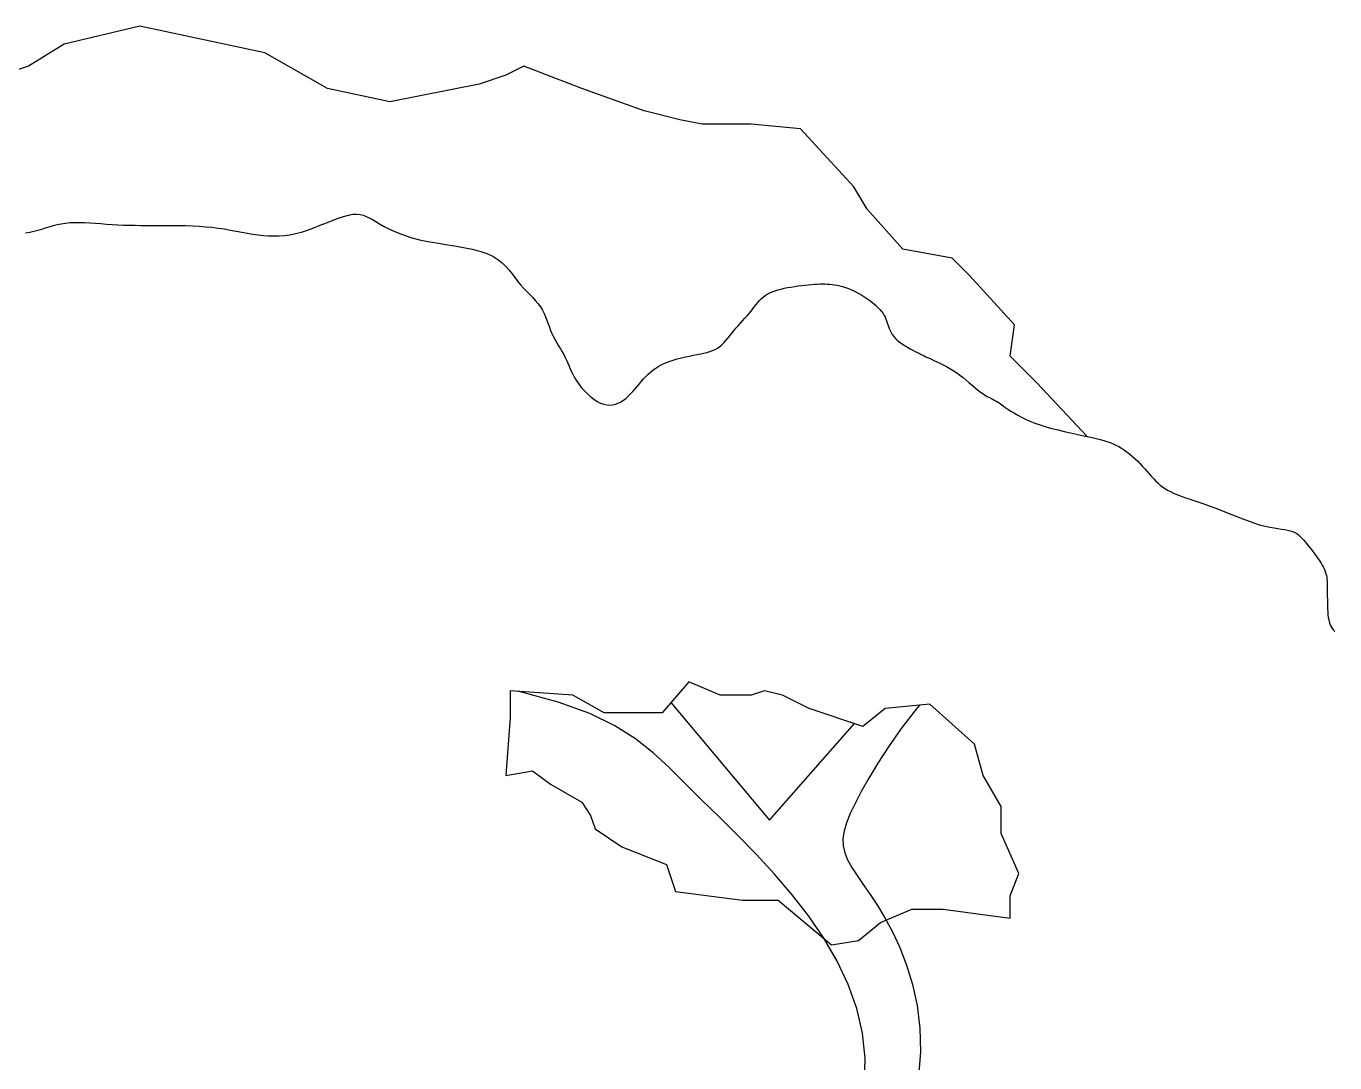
# Model space of a CAD drawing. Header units: millimetres. Extents: x 87938 to 265635, y 330093 to 434310.
# Drawn here: x 186159 to 190976, y 370303 to 374117 of the extents above; entities that cross this region are included whole.
import ezdxf

# ---------------------------------------------------------------- set-up
doc = ezdxf.new("R2010")
doc.units = ezdxf.units.MM

# ---------------------------------------------------------------- blocks, each defined once
blk = doc.blocks.new('A$C315A1E4F')
for p, q in [((4724.9, 8105.3), (4471.1, 8045.6)), ((5143, 8015.8), (4724.9, 8105.3)), ((4471.1, 8045.6), (4351.7, 7971)), ((5352.1, 7896.4), (5143, 8015.8)), ((4351.7, 7971), (4217.3, 7926.3)), ((6009.1, 7971), (5949.4, 7941.2)), ((6203.2, 7896.4), (6009.1, 7971)), ((5949.4, 7941.2), (5859.8, 7911.4)), ((5561.1, 7851.7), (5352.1, 7896.4)), ((5859.8, 7911.4), (5561.1, 7851.7)), ((6412.3, 7821.8), (6203.2, 7896.4)), ((6531.7, 7792), (6412.3, 7821.8)), ((6606.4, 7777.1), (6531.7, 7792)), ((6770.6, 7777.1), (6606.4, 7777.1)), ((6934.9, 7762.2), (6770.6, 7777.1)), ((7114.1, 7568.2), (6934.9, 7762.2)), ((7158.9, 7493.6), (7114.1, 7568.2)), ((7278.3, 7359.3), (7158.9, 7493.6)), ((4461.2, 7444.3), (4475.4, 7446.6)), ((4475.4, 7446.6), (4490.3, 7448.2)), ((4490.3, 7448.2), (4506.1, 7449)), ((4506.1, 7449), (4522.7, 7449)), ((4522.7, 7449), (4539.9, 7448.4)), ((4539.9, 7448.4), (4557.7, 7447.4)), ((4557.7, 7447.4), (4575.9, 7446.1)), ((4575.9, 7446.1), (4594.4, 7444.7)), ((4594.4, 7444.7), (4613.2, 7443.2)), ((5328, 7439.1), (5348.9, 7447.4)), ((5348.9, 7447.4), (5369.2, 7455.5)), ((5369.2, 7455.5), (5388.6, 7462.8)), ((5388.6, 7462.8), (5406.6, 7468.9)), ((5406.6, 7468.9), (5423, 7473.4)), ((5423, 7473.4), (5437.4, 7475.9)), ((5437.4, 7475.9), (5450.1, 7476.6)), ((5450.1, 7476.6), (5461.6, 7475.6)), ((5461.6, 7475.6), (5472.2, 7473)), ((5472.2, 7473), (5482.4, 7469.1)), ((5482.4, 7469.1), (5492.5, 7464.1)), ((5492.5, 7464.1), (5503, 7458.1)), ((5503, 7458.1), (5514.3, 7451.4)), ((5514.3, 7451.4), (5526.8, 7444)), ((4342, 7413.9), (4356.4, 7416.6)), ((4356.4, 7416.6), (4370, 7419.6)), ((4370, 7419.6), (4383.2, 7423)), ((4383.2, 7423), (4396.1, 7426.7)), ((4396.1, 7426.7), (4408.8, 7430.5)), ((4408.8, 7430.5), (4421.5, 7434.3)), ((4421.5, 7434.3), (4434.4, 7438)), ((4434.4, 7438), (4447.6, 7441.3)), ((4447.6, 7441.3), (4461.2, 7444.3)), ((4613.2, 7443.2), (4632.1, 7441.9)), ((4632.1, 7441.9), (4651, 7440.9)), ((4651, 7440.9), (4670, 7440.1)), ((4670, 7440.1), (4689.2, 7439.5)), ((4689.2, 7439.5), (4708.5, 7439.2)), ((4708.5, 7439.2), (4728.2, 7438.9)), ((4728.2, 7438.9), (4748.2, 7438.8)), ((4748.2, 7438.8), (4768.7, 7438.8)), ((4768.7, 7438.8), (4789.6, 7438.8)), ((4789.6, 7438.8), (4811.2, 7438.8)), ((4811.2, 7438.8), (4833.2, 7438.7)), ((4833.2, 7438.7), (4855.4, 7438.4)), ((4855.4, 7438.4), (4877.9, 7438)), ((4877.9, 7438), (4900.3, 7437.2)), ((4900.3, 7437.2), (4922.6, 7436.1)), ((4922.6, 7436.1), (4944.6, 7434.5)), ((4944.6, 7434.5), (4966.1, 7432.5)), ((4966.1, 7432.5), (4987.1, 7429.8)), ((4987.1, 7429.8), (5007.5, 7426.8)), ((5007.5, 7426.8), (5027.4, 7423.4)), ((5027.4, 7423.4), (5046.8, 7419.9)), ((5046.8, 7419.9), (5065.8, 7416.4)), ((5065.8, 7416.4), (5084.4, 7413)), ((5084.4, 7413), (5102.6, 7409.9)), ((5102.6, 7409.9), (5120.5, 7407.3)), ((5120.5, 7407.3), (5138.1, 7405.2)), ((5138.1, 7405.2), (5155.5, 7403.9)), ((5155.5, 7403.9), (5173, 7403.4)), ((5173, 7403.4), (5190.6, 7403.7)), ((5190.6, 7403.7), (5208.5, 7405.2)), ((5208.5, 7405.2), (5226.8, 7407.7)), ((5226.8, 7407.7), (5245.7, 7411.5)), ((5245.7, 7411.5), (5265.4, 7416.7)), ((5265.4, 7416.7), (5285.9, 7423.3)), ((5285.9, 7423.3), (5306.9, 7430.9)), ((5306.9, 7430.9), (5328, 7439.1)), ((5526.8, 7444), (5540.5, 7436.2)), ((5540.5, 7436.2), (5555.8, 7428.3)), ((5555.8, 7428.3), (5572.8, 7420.2)), ((5572.8, 7420.2), (5591.6, 7412.3)), ((5591.6, 7412.3), (5612.3, 7404.7)), ((5612.3, 7404.7), (5635.3, 7397.5)), ((5635.3, 7397.5), (5660.5, 7391)), ((5660.5, 7391), (5688.1, 7385.3)), ((5688.1, 7385.3), (5717.4, 7380.1)), ((5717.4, 7380.1), (5747.6, 7375.2)), ((5747.6, 7375.2), (5778, 7370.3)), ((5778, 7370.3), (5807.9, 7365.1)), ((5807.9, 7365.1), (5836.3, 7359.3)), ((5836.3, 7359.3), (5862.7, 7352.6)), ((7442.6, 7329.5), (7278.3, 7359.3)), ((5862.7, 7352.6), (5886.2, 7344.7)), ((5886.2, 7344.7), (5906.2, 7335.5)), ((5906.2, 7335.5), (5923.1, 7325.1)), ((5923.1, 7325.1), (5937.5, 7313.7)), ((5937.5, 7313.7), (5949.7, 7301.7)), ((7502.3, 7269.8), (7442.6, 7329.5)), ((5949.7, 7301.7), (5960.5, 7289.3)), ((5960.5, 7289.3), (5970.2, 7276.6)), ((5970.2, 7276.6), (5979.5, 7264.1)), ((7651.6, 7105.7), (7502.3, 7269.8)), ((5979.5, 7264.1), (5988.9, 7251.9)), ((5988.9, 7251.9), (5998.7, 7240.2)), ((5998.7, 7240.2), (6008.9, 7229)), ((6008.9, 7229), (6019.3, 7218.2)), ((6860, 7223.3), (6870.2, 7226)), ((6870.2, 7226), (6880.9, 7228.4)), ((6880.9, 7228.4), (6891.9, 7230.6)), ((6891.9, 7230.6), (6903.3, 7232.6)), ((6903.3, 7232.6), (6914.9, 7234.5)), ((6914.9, 7234.5), (6926.6, 7236.1)), ((6926.6, 7236.1), (6938.3, 7237.6)), ((6938.3, 7237.6), (6949.8, 7238.9)), ((6949.8, 7238.9), (6961, 7240.1)), ((6961, 7240.1), (6971.7, 7241)), ((6971.7, 7241), (6981.9, 7241.8)), ((6981.9, 7241.8), (6991.4, 7242.4)), ((6991.4, 7242.4), (7000.3, 7242.9)), ((7000.3, 7242.9), (7008.8, 7243.1)), ((7008.8, 7243.1), (7017, 7243)), ((7017, 7243), (7025, 7242.7)), ((7025, 7242.7), (7033, 7242.1)), ((7033, 7242.1), (7041.1, 7241.2)), ((7041.1, 7241.2), (7049.4, 7240)), ((7049.4, 7240), (7058, 7238.4)), ((7058, 7238.4), (7066.9, 7236.4)), ((7066.9, 7236.4), (7076.2, 7234)), ((7076.2, 7234), (7085.7, 7231.1)), ((7085.7, 7231.1), (7095.5, 7227.6)), ((7095.5, 7227.6), (7105.5, 7223.6)), ((6019.3, 7218.2), (6029.5, 7207.7)), ((6029.5, 7207.7), (6039.5, 7197.3)), ((6039.5, 7197.3), (6048.9, 7186.9)), ((6048.9, 7186.9), (6057.7, 7176.5)), ((6792.8, 7181), (6798.3, 7187.5)), ((6798.3, 7187.5), (6804.1, 7193.6)), ((6804.1, 7193.6), (6810.2, 7199.2)), ((6810.2, 7199.2), (6816.9, 7204.4)), ((6816.9, 7204.4), (6824.3, 7209)), ((6824.3, 7209), (6832.4, 7213.2)), ((6832.4, 7213.2), (6841, 7217)), ((6841, 7217), (6850.2, 7220.3)), ((6850.2, 7220.3), (6860, 7223.3)), ((7105.5, 7223.6), (7115.8, 7219)), ((7115.8, 7219), (7126.2, 7213.7)), ((7126.2, 7213.7), (7136.8, 7207.8)), ((7136.8, 7207.8), (7147.4, 7201.3)), ((7147.4, 7201.3), (7157.8, 7194.3)), ((7157.8, 7194.3), (7167.9, 7187.1)), ((7167.9, 7187.1), (7177.5, 7179.6)), ((6057.7, 7176.5), (6065.4, 7165.9)), ((6065.4, 7165.9), (6072, 7155)), ((6072, 7155), (6077.6, 7143.9)), ((6077.6, 7143.9), (6082.5, 7132.6)), ((6756.5, 7136.2), (6763.5, 7144.1)), ((6763.5, 7144.1), (6770.1, 7151.9)), ((6770.1, 7151.9), (6776.2, 7159.6)), ((6776.2, 7159.6), (6781.9, 7167)), ((6781.9, 7167), (6787.4, 7174.1)), ((6787.4, 7174.1), (6792.8, 7181)), ((7177.5, 7179.6), (7186.3, 7172.1)), ((7186.3, 7172.1), (7194.3, 7164.7)), ((7194.3, 7164.7), (7201.2, 7157.6)), ((7201.2, 7157.6), (7206.9, 7150.7)), ((7206.9, 7150.7), (7211.6, 7144.1)), ((7211.6, 7144.1), (7215.4, 7137.8)), ((6082.5, 7132.6), (6086.9, 7121.3)), ((6086.9, 7121.3), (6091, 7110)), ((6091, 7110), (6095, 7098.7)), ((6095, 7098.7), (6099.1, 7087.6)), ((6712, 7086.4), (6719.2, 7094.8)), ((6719.2, 7094.8), (6726.6, 7103.2)), ((6726.6, 7103.2), (6734.2, 7111.6)), ((6734.2, 7111.6), (6741.7, 7119.9)), ((6741.7, 7119.9), (6749.2, 7128.1)), ((6749.2, 7128.1), (6756.5, 7136.2)), ((7215.4, 7137.8), (7218.5, 7131.6)), ((7218.5, 7131.6), (7221.1, 7125.5)), ((7221.1, 7125.5), (7223.3, 7119.4)), ((7223.3, 7119.4), (7225.4, 7113.2)), ((7225.4, 7113.2), (7227.4, 7107)), ((7227.4, 7107), (7229.6, 7100.6)), ((7229.6, 7100.6), (7232.1, 7094.1)), ((7636.7, 7001.3), (7651.6, 7105.7)), ((6099.1, 7087.6), (6103.6, 7076.7)), ((6103.6, 7076.7), (6108.7, 7066.1)), ((6108.7, 7066.1), (6114.2, 7055.8)), ((6114.2, 7055.8), (6120, 7045.6)), ((6678.9, 7046.5), (6685.5, 7053.9)), ((6685.5, 7053.9), (6692, 7061.6)), ((6692, 7061.6), (6698.5, 7069.7)), ((6698.5, 7069.7), (6705.1, 7078)), ((6705.1, 7078), (6712, 7086.4)), ((7232.1, 7094.1), (7235, 7087.4)), ((7235, 7087.4), (7238.4, 7080.8)), ((7238.4, 7080.8), (7242.5, 7074.1)), ((7242.5, 7074.1), (7247.2, 7067.5)), ((7247.2, 7067.5), (7252.8, 7061)), ((7252.8, 7061), (7259.3, 7054.6)), ((7259.3, 7054.6), (7266.8, 7048.3)), ((6120, 7045.6), (6125.9, 7035.7)), ((6125.9, 7035.7), (6131.9, 7025.9)), ((6131.9, 7025.9), (6137.7, 7016.3)), ((6137.7, 7016.3), (6143.2, 7006.7)), ((6143.2, 7006.7), (6148.3, 6997.1)), ((6577, 7004.7), (6589.3, 7007.1)), ((6589.3, 7007.1), (6600.9, 7009.4)), ((6600.9, 7009.4), (6611.9, 7011.7)), ((6611.9, 7011.7), (6622.2, 7014.1)), ((6622.2, 7014.1), (6632, 7016.9)), ((6632, 7016.9), (6641.1, 7020.1)), ((6641.1, 7020.1), (6649.6, 7023.8)), ((6649.6, 7023.8), (6657.6, 7028.3)), ((6657.6, 7028.3), (6665.1, 7033.7)), ((6665.1, 7033.7), (6672.2, 7039.8)), ((6672.2, 7039.8), (6678.9, 7046.5)), ((7266.8, 7048.3), (7275.1, 7042.3)), ((7275.1, 7042.3), (7283.9, 7036.6)), ((7283.9, 7036.6), (7293, 7031.1)), ((7293, 7031.1), (7302.1, 7026.1)), ((7302.1, 7026.1), (7310.9, 7021.4)), ((7310.9, 7021.4), (7319.3, 7017.1)), ((7319.3, 7017.1), (7326.8, 7013.4)), ((7326.8, 7013.4), (7333.3, 7010.1)), ((7333.3, 7010.1), (7339.1, 7007.2)), ((7339.1, 7007.2), (7344.4, 7004.6)), ((6148.3, 6997.1), (6152.8, 6987.5)), ((6152.8, 6987.5), (6156.9, 6977.9)), ((6156.9, 6977.9), (6160.9, 6968.3)), ((6160.9, 6968.3), (6165, 6958.5)), ((6451, 6961.7), (6460.9, 6967.7)), ((6460.9, 6967.7), (6471.7, 6973.4)), ((6471.7, 6973.4), (6483.5, 6978.6)), ((6483.5, 6978.6), (6496.2, 6983.4)), ((6496.2, 6983.4), (6509.4, 6987.9)), ((6509.4, 6987.9), (6523, 6991.9)), ((6523, 6991.9), (6536.8, 6995.6)), ((6536.8, 6995.6), (6550.6, 6998.9)), ((6550.6, 6998.9), (6564, 7001.9)), ((6564, 7001.9), (6577, 7004.7)), ((7344.4, 7004.6), (7349.5, 7002.1)), ((7349.5, 7002.1), (7354.7, 6999.6)), ((7354.7, 6999.6), (7360.2, 6997)), ((7360.2, 6997), (7366.5, 6994.2)), ((7366.5, 6994.2), (7373.6, 6990.9)), ((7373.6, 6990.9), (7381.9, 6987.1)), ((7381.9, 6987.1), (7391.3, 6982.8)), ((7391.3, 6982.8), (7401.5, 6978)), ((7401.5, 6978), (7412.3, 6972.6)), ((7412.3, 6972.6), (7423.5, 6966.7)), ((7423.5, 6966.7), (7435, 6960.3)), ((7726.3, 6911.7), (7636.7, 7001.3)), ((6165, 6958.5), (6169.4, 6948.5)), ((6169.4, 6948.5), (6174.3, 6938.4)), ((6174.3, 6938.4), (6179.9, 6928.1)), ((6179.9, 6928.1), (6186.5, 6917.5)), ((6403.3, 6917.5), (6410.5, 6925.7)), ((6410.5, 6925.7), (6417.8, 6933.6)), ((6417.8, 6933.6), (6425.4, 6941.1)), ((6425.4, 6941.1), (6433.3, 6948.3)), ((6433.3, 6948.3), (6441.8, 6955.2)), ((6441.8, 6955.2), (6451, 6961.7)), ((7435, 6960.3), (7446.6, 6953.4)), ((7446.6, 6953.4), (7458, 6945.9)), ((7458, 6945.9), (7469, 6938)), ((7469, 6938), (7479.8, 6929.7)), ((7479.8, 6929.7), (7490.1, 6921.2)), ((7490.1, 6921.2), (7500.1, 6912.7)), ((6186.5, 6917.5), (6194.3, 6906.6)), ((6194.3, 6906.6), (6203, 6895.7)), ((6203, 6895.7), (6212.6, 6885.1)), ((6212.6, 6885.1), (6222.8, 6874.9)), ((6366.6, 6875), (6374.2, 6883.2)), ((6374.2, 6883.2), (6381.6, 6891.7)), ((6381.6, 6891.7), (6388.9, 6900.4)), ((6388.9, 6900.4), (6396.1, 6909)), ((6396.1, 6909), (6403.3, 6917.5)), ((7500.1, 6912.7), (7509.8, 6904.4)), ((7509.8, 6904.4), (7519.1, 6896.4)), ((7519.1, 6896.4), (7528.1, 6889)), ((7528.1, 6889), (7536.7, 6882.3)), ((7536.7, 6882.3), (7544.9, 6876.4)), ((7544.9, 6876.4), (7552.8, 6871.2)), ((7895.1, 6732.7), (7726.3, 6911.7)), ((6222.8, 6874.9), (6233.4, 6865.4)), ((6233.4, 6865.4), (6244.3, 6857)), ((6244.3, 6857), (6255.3, 6849.8)), ((6255.3, 6849.8), (6266.2, 6844.2)), ((6266.2, 6844.2), (6276.8, 6840.3)), ((6276.8, 6840.3), (6287.1, 6838.1)), ((6287.1, 6838.1), (6297.1, 6837.4)), ((6297.1, 6837.4), (6306.8, 6838.2)), ((6306.8, 6838.2), (6316.3, 6840.4)), ((6316.3, 6840.4), (6325.4, 6843.8)), ((6325.4, 6843.8), (6334.2, 6848.3)), ((6334.2, 6848.3), (6342.7, 6853.8)), ((6342.7, 6853.8), (6350.9, 6860.2)), ((6350.9, 6860.2), (6358.9, 6867.3)), ((6358.9, 6867.3), (6366.6, 6875)), ((7552.8, 6871.2), (7560.3, 6866.8)), ((7560.3, 6866.8), (7567.4, 6862.8)), ((7567.4, 6862.8), (7574, 6859.3)), ((7574, 6859.3), (7580.2, 6856.2)), ((7580.2, 6856.2), (7585.9, 6853.3)), ((7585.9, 6853.3), (7591, 6850.4)), ((7591, 6850.4), (7595.7, 6847.6)), ((7595.7, 6847.6), (7600.1, 6844.7)), ((7600.1, 6844.7), (7604.4, 6841.7)), ((7604.4, 6841.7), (7608.9, 6838.4)), ((7608.9, 6838.4), (7613.7, 6834.8)), ((7613.7, 6834.8), (7619.2, 6830.9)), ((7619.2, 6830.9), (7625.4, 6826.6)), ((7625.4, 6826.6), (7632.7, 6821.7)), ((7632.7, 6821.7), (7641.2, 6816.2)), ((7641.2, 6816.2), (7651, 6810.3)), ((7651, 6810.3), (7662.1, 6804)), ((7662.1, 6804), (7674.6, 6797.5)), ((7674.6, 6797.5), (7688.3, 6790.9)), ((7688.3, 6790.9), (7703.3, 6784.3)), ((7703.3, 6784.3), (7719.7, 6777.7)), ((7719.7, 6777.7), (7737.5, 6771.4)), ((7737.5, 6771.4), (7756.6, 6765.5)), ((7756.6, 6765.5), (7776.6, 6759.8)), ((7776.6, 6759.8), (7797.2, 6754.5)), ((7797.2, 6754.5), (7818, 6749.5)), ((7818, 6749.5), (7838.6, 6744.9)), ((7838.6, 6744.9), (7858.5, 6740.5)), ((7858.5, 6740.5), (7877.5, 6736.5)), ((7877.5, 6736.5), (7895.1, 6732.7)), ((7895.1, 6732.7), (7910.9, 6729.3)), ((7910.9, 6729.3), (7925.2, 6726)), ((7925.2, 6726), (7938.2, 6722.8)), ((7938.2, 6722.8), (7950, 6719.6)), ((7950, 6719.6), (7961, 6716.2)), ((7961, 6716.2), (7971.3, 6712.6)), ((7971.3, 6712.6), (7981.1, 6708.6)), ((7981.1, 6708.6), (7990.7, 6704.1)), ((7990.7, 6704.1), (8000.2, 6699)), ((8000.2, 6699), (8009.8, 6693.4)), ((8009.8, 6693.4), (8019.2, 6687.2)), ((8019.2, 6687.2), (8028.5, 6680.6)), ((8028.5, 6680.6), (8037.7, 6673.5)), ((8037.7, 6673.5), (8046.7, 6666)), ((8046.7, 6666), (8055.5, 6658.1)), ((8055.5, 6658.1), (8064, 6649.9)), ((8064, 6649.9), (8072.2, 6641.4)), ((8072.2, 6641.4), (8080.2, 6632.8)), ((8080.2, 6632.8), (8087.9, 6624)), ((8087.9, 6624), (8095.5, 6615.3)), ((8095.5, 6615.3), (8102.9, 6606.7)), ((8102.9, 6606.7), (8110.2, 6598.4)), ((8110.2, 6598.4), (8117.4, 6590.5)), ((8117.4, 6590.5), (8124.6, 6583.1)), ((8124.6, 6583.1), (8131.8, 6576.2)), ((8131.8, 6576.2), (8139.1, 6569.8)), ((8139.1, 6569.8), (8146.7, 6563.9)), ((8146.7, 6563.9), (8154.8, 6558.4)), ((8154.8, 6558.4), (8163.5, 6553.1)), ((8163.5, 6553.1), (8173, 6548.1)), ((8173, 6548.1), (8183.3, 6543.3)), ((8183.3, 6543.3), (8194.7, 6538.5)), ((8194.7, 6538.5), (8207.2, 6533.7)), ((8207.2, 6533.7), (8220.9, 6528.8)), ((8220.9, 6528.8), (8235.6, 6523.8)), ((8235.6, 6523.8), (8251.3, 6518.6)), ((8251.3, 6518.6), (8267.8, 6513)), ((8267.8, 6513), (8285.2, 6507.1)), ((8285.2, 6507.1), (8303.4, 6500.8)), ((8303.4, 6500.8), (8322.2, 6493.9)), ((8322.2, 6493.9), (8341.6, 6486.4)), ((8341.6, 6486.4), (8361.3, 6478.6)), ((8361.3, 6478.6), (8381.2, 6470.7)), ((8381.2, 6470.7), (8401.1, 6462.8)), ((8401.1, 6462.8), (8420.6, 6455.2)), ((8420.6, 6455.2), (8439.6, 6448.2)), ((8439.6, 6448.2), (8457.9, 6441.9)), ((8457.9, 6441.9), (8475.2, 6436.5)), ((8475.2, 6436.5), (8491.3, 6432.3)), ((8491.3, 6432.3), (8506.3, 6429.1)), ((8506.3, 6429.1), (8520.2, 6426.6)), ((8520.2, 6426.6), (8533, 6424.6)), ((8533, 6424.6), (8544.7, 6422.9)), ((8544.7, 6422.9), (8555.4, 6421.3)), ((8555.4, 6421.3), (8565.2, 6419.6)), ((8565.2, 6419.6), (8574, 6417.4)), ((8574, 6417.4), (8581.9, 6414.7)), ((8581.9, 6414.7), (8589.1, 6411.5)), ((8589.1, 6411.5), (8595.7, 6407.6)), ((8595.7, 6407.6), (8601.9, 6403.1)), ((8601.9, 6403.1), (8607.7, 6398)), ((8607.7, 6398), (8613.5, 6392.4)), ((8613.5, 6392.4), (8619.2, 6386.1)), ((8619.2, 6386.1), (8625, 6379.2)), ((8625, 6379.2), (8631.1, 6371.8)), ((8631.1, 6371.8), (8637.4, 6363.9)), ((8637.4, 6363.9), (8643.8, 6355.7)), ((8643.8, 6355.7), (8650.1, 6347.4)), ((8650.1, 6347.4), (8656.3, 6339)), ((8656.3, 6339), (8662.2, 6330.8)), ((8662.2, 6330.8), (8667.8, 6323)), ((8667.8, 6323), (8672.8, 6315.5)), ((8672.8, 6315.5), (8677.3, 6308.6)), ((8677.3, 6308.6), (8681.2, 6302.2)), ((8681.2, 6302.2), (8684.6, 6296.2)), ((8684.6, 6296.2), (8687.6, 6290.4)), ((8687.6, 6290.4), (8690, 6284.8)), ((8690, 6284.8), (8692.1, 6279.2)), ((8692.1, 6279.2), (8693.8, 6273.6)), ((8693.8, 6273.6), (8695.1, 6267.7)), ((8695.1, 6267.7), (8696.2, 6261.6)), ((8696.2, 6261.6), (8697, 6255.2)), ((8697, 6255.2), (8697.5, 6248.3)), ((8697.5, 6248.3), (8697.9, 6241.1)), ((8697.9, 6241.1), (8698.2, 6233.4)), ((8698.2, 6233.4), (8698.3, 6225.2)), ((8698.3, 6225.2), (8698.3, 6216.5)), ((8698.3, 6216.5), (8698.3, 6207.2)), ((8698.3, 6207.2), (8698.3, 6197.4)), ((8698.3, 6197.4), (8698.4, 6187.2)), ((8698.4, 6187.2), (8698.5, 6176.7)), ((8698.5, 6176.7), (8698.7, 6166.2)), ((8698.7, 6166.2), (8699.1, 6155.9)), ((8699.1, 6155.9), (8699.7, 6145.9)), ((8699.7, 6145.9), (8700.5, 6136.4)), ((8700.5, 6136.4), (8701.5, 6127.6)), ((8701.5, 6127.6), (8702.9, 6119.7)), ((8702.9, 6119.7), (8704.5, 6112.5)), ((8704.5, 6112.5), (8706.6, 6106.1)), ((8706.6, 6106.1), (8709.1, 6100.1)), ((8709.1, 6100.1), (8712, 6094.7)), ((8712, 6094.7), (8715.4, 6089.5)), ((8715.4, 6089.5), (8719.3, 6084.6)), ((8719.3, 6084.6), (8723.8, 6079.8)), ((6561.6, 5912.1), (6472, 5807.7)), ((6666.1, 5867.4), (6561.6, 5912.1)), ((6173.3, 5867.4), (5964.3, 5882.3)), ((5964.3, 5882.3), (5964.3, 5792.8)), ((5994.1, 5879.4), (5988.1, 5880.6)), ((6124.8, 5844), (5994.1, 5879.4)), ((6815.4, 5882.3), (6770.6, 5867.4)), ((6875.1, 5867.4), (6815.4, 5882.3)), ((6229.9, 5805.8), (6124.8, 5844)), ((6277.9, 5807.7), (6173.3, 5867.4)), ((6501.5, 5842.2), (6831.5, 5448.6)), ((6770.6, 5867.4), (6666.1, 5867.4)), ((6964.7, 5822.6), (6875.1, 5867.4)), ((7367.9, 5837.5), (7218.6, 5822.6)), ((7333.4, 5834.1), (7322.3, 5820.6)), ((7517.2, 5703.3), (7367.9, 5837.5)), ((5964.3, 5792.8), (5949.4, 5598.8)), ((6314.5, 5764.8), (6229.9, 5805.8)), ((6472, 5807.7), (6277.9, 5807.7)), ((7143.9, 5762.9), (6964.7, 5822.6)), ((7218.6, 5822.6), (7143.9, 5762.9)), ((7322.3, 5820.6), (7272.7, 5755.4)), ((6383.6, 5721), (6314.5, 5764.8)), ((6831.5, 5448.6), (7115.9, 5772.3)), ((7272.7, 5755.4), (7230.3, 5695)), ((6442.2, 5674.3), (6383.6, 5721)), ((7230.3, 5695), (7194.3, 5639.6)), ((7547.1, 5598.8), (7517.2, 5703.3)), ((6495.4, 5624.8), (6442.2, 5674.3)), ((5949.4, 5598.8), (6039, 5613.7)), ((6039, 5613.7), (6098.7, 5569)), ((6548.1, 5572.4), (6495.4, 5624.8)), ((7194.3, 5639.6), (7164, 5589.4)), ((6098.7, 5569), (6203.2, 5509.3)), ((6604.5, 5517.1), (6548.1, 5572.4)), ((7164, 5589.4), (7138.7, 5544.7)), ((7606.8, 5494.4), (7547.1, 5598.8)), ((7138.7, 5544.7), (7117.8, 5505.4)), ((6203.2, 5509.3), (6233.1, 5464.5)), ((6664.1, 5459), (6604.5, 5517.1)), ((7117.8, 5505.4), (7101.2, 5470.9)), ((7606.8, 5404.9), (7606.8, 5494.4)), ((6233.1, 5464.5), (6248, 5419.8)), ((6725.6, 5398.2), (6664.1, 5459)), ((7088.9, 5440.4), (7081, 5412.9)), ((7101.2, 5470.9), (7088.9, 5440.4)), ((6248, 5419.8), (6337.6, 5360.1)), ((6787.7, 5334.6), (6725.6, 5398.2)), ((7081, 5412.9), (7077.4, 5387.5)), ((7077.4, 5387.5), (7078.2, 5363.5)), ((7666.5, 5270.6), (7606.8, 5404.9)), ((6337.6, 5360.1), (6486.9, 5300.4)), ((7078.2, 5363.5), (7083.4, 5340)), ((6486.9, 5300.4), (6516.8, 5210.9)), ((6848.9, 5268.3), (6787.7, 5334.6)), ((7083.4, 5340), (7093.1, 5316)), ((7093.1, 5316), (7107.1, 5290.7)), ((6907.9, 5199.4), (6848.9, 5268.3)), ((7107.1, 5290.7), (7124.8, 5263.5)), ((7124.8, 5263.5), (7145.5, 5233.7)), ((7636.7, 5196), (7666.5, 5270.6)), ((7145.5, 5233.7), (7168.4, 5200.6)), ((6516.8, 5210.9), (6740.8, 5181.1)), ((6740.8, 5181.1), (6860.2, 5181.1)), ((6860.2, 5181.1), (7039.4, 5031.9)), ((6963.4, 5128), (6907.9, 5199.4)), ((7168.4, 5200.6), (7192.8, 5163.7)), ((7636.7, 5121.4), (7636.7, 5196)), ((7013.8, 5054), (6963.4, 5128)), ((7192.8, 5163.7), (7218, 5122.2)), ((7203.6, 5106.5), (7308.2, 5151.2)), ((7308.2, 5151.2), (7412.7, 5151.2)), ((7412.7, 5151.2), (7636.7, 5121.4)), ((7129, 5046.8), (7203.6, 5106.5)), ((7218, 5122.2), (7243.1, 5075.5)), ((7058.1, 4977.6), (7013.8, 5054)), ((7039.4, 5031.9), (7129, 5046.8)), ((7243.1, 5075.5), (7267.5, 5022.9)), ((7267.5, 5022.9), (7290.3, 4964.1)), ((7095, 4899), (7058.1, 4977.6)), ((7290.3, 4964.1), (7310.1, 4899.2)), ((7123.6, 4818.6), (7095, 4899)), ((7310.1, 4899.2), (7325.5, 4828.9)), ((7142.9, 4736.5), (7123.6, 4818.6)), ((7325.5, 4828.9), (7334.9, 4753.6)), ((7151.9, 4653.2), (7142.9, 4736.5)), ((7334.9, 4753.6), (7336.9, 4673.9)), ((7149.6, 4568.8), (7151.9, 4653.2)), ((7336.9, 4673.9), (7329.9, 4590.2))]:
    blk.add_line(p, q)

msp = doc.modelspace()

# ---------------------------------------------------------------- block references
at = {"xscale": 1.1, "yscale": 1.1, "zscale": 1.1}
msp.add_blockref('A$C315A1E4F', (181380.5, 365201.4), dxfattribs=at)

doc.saveas('drawing.dxf')
